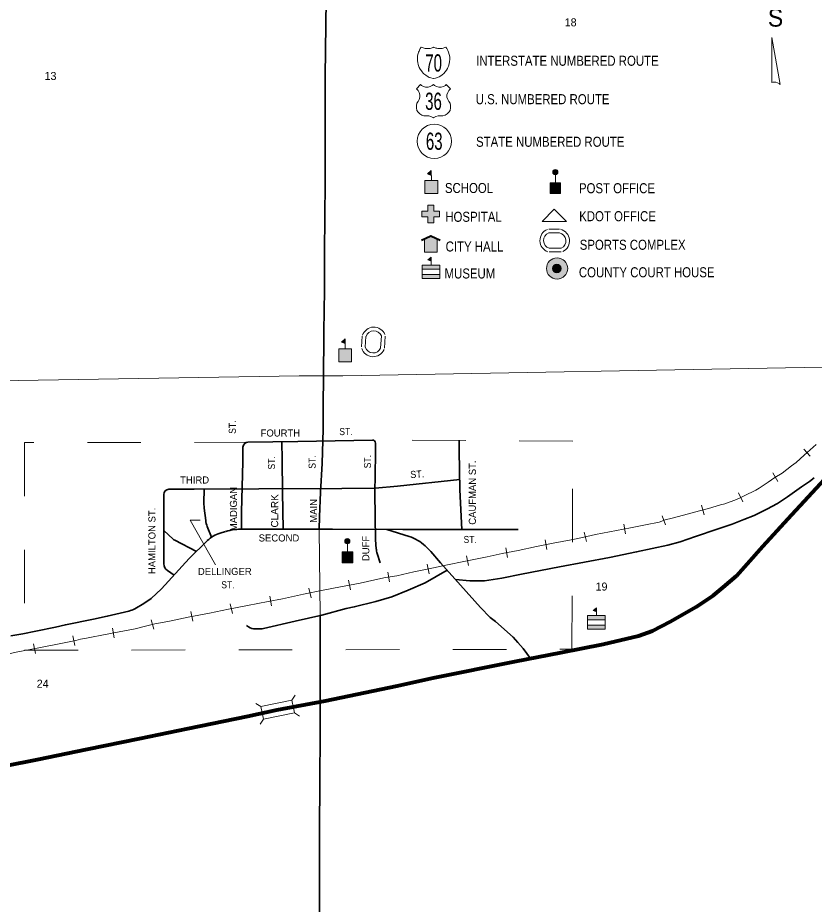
# Model space of a CAD drawing. Extents: x 224.35 to 228.28, y 44.38 to 48.31.
# Drawn here: x 225.765 to 227.253, y 45.777 to 47.433 of the extents above; entities that cross this region are included whole.
import ezdxf
from ezdxf.enums import TextEntityAlignment as Align

# ---------------------------------------------------------------- set-up
doc = ezdxf.new("R2010")
doc.units = 0
doc.header["$LTSCALE"] = 0.0076
doc.linetypes.add('LONG_DASHED', pattern=[7.5, 6, -1.5])
for name, color, linetype, lineweight in [('11', 7, 'Continuous', 80), ('14', 7, 'Continuous', 35), ('15', 7, 'Continuous', 13), ('17', 7, 'LONG_DASHED', 13), ('21', 7, 'Continuous', 13), ('31', 7, 'Continuous', 13), ('32', 7, 'Continuous', 35), ('35', 7, 'Continuous', 13), ('4', 7, 'LONG_DASHED', 13), ('49', 7, 'Continuous', 13), ('50', 7, 'Continuous', 13), ('51', 7, 'Continuous', 13)]:
    doc.layers.add(name, color=color, linetype=linetype, lineweight=lineweight)
doc.layers.add('45', color=7, linetype='Continuous')

msp = doc.modelspace()

# ---------------------------------------------------------------- hatches: boundary and pattern name
at = {"layer": '31'}
for points in [[(226.380711, 46.450378, 1), (226.380285, 46.460179, 1)], [(226.371023, 46.415152), (226.371023, 46.435417), (226.39053, 46.435417), (226.39053, 46.415152)]]:
    msp.add_hatch(color=256, dxfattribs=at).paths.add_polyline_path(points)
at = {"layer": '32'}
for points in [[(226.376326, 46.824432), (226.369318, 46.827273), (226.376326, 46.833333)], [(226.364394, 46.79053), (226.364394, 46.814583), (226.388447, 46.814583), (226.388447, 46.79053)]]:
    msp.add_hatch(color=256, dxfattribs=at).paths.add_polyline_path(points)
at = {"layer": '35'}
for points in [[(226.845644, 46.323295), (226.845644, 46.330871), (226.839773, 46.325758)], [(226.861932, 46.316288), (226.861932, 46.308712), (226.829167, 46.308712), (226.829167, 46.316288)], [(226.861932, 46.298485), (226.861932, 46.290909), (226.829167, 46.290909), (226.829167, 46.298485)]]:
    msp.add_hatch(color=256, dxfattribs=at).paths.add_polyline_path(points)
at = {"layer": '50'}
for points in [[(226.537311, 47.138636), (226.530303, 47.141477), (226.537311, 47.147538)], [(226.769251, 47.139836, 1), (226.768825, 47.149637, 1)], [(226.525379, 47.104735), (226.525379, 47.128788), (226.549432, 47.128788), (226.549432, 47.104735)], [(226.75947, 47.104735), (226.75947, 47.125), (226.778977, 47.125), (226.778977, 47.104735)], [(226.530871, 47.050189), (226.541856, 47.050189), (226.541856, 47.060985), (226.552652, 47.060985), (226.552652, 47.07197), (226.541856, 47.07197), (226.541856, 47.082955), (226.530871, 47.082955), (226.530871, 47.07197), (226.519886, 47.07197), (226.519886, 47.060985), (226.530871, 47.060985)], [(226.536742, 47.025379), (226.524432, 47.019886), (226.524432, 46.995076), (226.548485, 46.995076), (226.548485, 47.019886)], [(226.536932, 46.97822), (226.536932, 46.985795), (226.531061, 46.980682)], [(226.792164, 46.965344, 1), (226.752483, 46.964116, 1)], [(226.55322, 46.971212), (226.55322, 46.963636), (226.520455, 46.963636), (226.520455, 46.971212)], [(226.779674, 46.966476, 1), (226.764026, 46.962794, 1)], [(226.55322, 46.953409), (226.55322, 46.945833), (226.520455, 46.945833), (226.520455, 46.953409)]]:
    msp.add_hatch(color=256, dxfattribs=at).paths.add_polyline_path(points)

# ---------------------------------------------------------------- linework, layer by layer
at = {"layer": '11'}
msp.add_line((226.339394, 46.157197), (226.473485, 46.185227), dxfattribs=at)
for points in [[(227.107197, 46.390909), (227.127083, 46.412879), (227.156818, 46.446212), (227.20303, 46.49678), (227.279356, 46.578977), (227.368939, 46.675568), (227.484659, 46.797917), (227.618182, 46.942424), (227.730682, 47.066098)], [(226.924242, 46.278409), (226.950758, 46.287879), (226.98428, 46.305303), (227.031818, 46.332386), (227.063636, 46.354167), (227.082576, 46.369129), (227.107197, 46.390909)], [(226.692614, 46.230303), (226.779167, 46.247159), (226.858144, 46.262879), (226.924242, 46.278409)], [(226.473485, 46.185227), (226.541098, 46.2), (226.692614, 46.230303)], [(226.082576, 46.105114), (226.194697, 46.12822), (226.249053, 46.140341), (226.339394, 46.157197)], [(225.894508, 46.066856), (225.992235, 46.086553), (226.082576, 46.105114)], [(225.680871, 46.023674), (225.801136, 46.047538), (225.894508, 46.066856)]]:
    msp.add_lwpolyline(points, dxfattribs=at)
at = {"layer": '14'}
for p, q in [((226.333333, 46.600379), (226.335606, 46.664773)), ((226.288068, 46.641288), (226.194886, 46.640152)), ((226.258902, 46.607008), (226.258333, 46.640909)), ((226.288068, 46.641288), (226.427273, 46.644129)), ((226.433144, 46.617424), (226.433144, 46.638447)), ((226.589394, 46.625), (226.589394, 46.642803)), ((226.185038, 46.603598), (226.185606, 46.630871)), ((226.432008, 46.544886), (226.433144, 46.617424)), ((226.59072, 46.551326), (226.589394, 46.625)), ((226.182955, 46.510038), (226.185038, 46.603598)), ((226.259659, 46.547159), (226.258902, 46.607008)), ((226.330114, 46.547159), (226.333333, 46.600379)), ((226.474432, 46.558333), (226.590341, 46.570833)), ((226.094129, 46.552273), (226.04697, 46.552273)), ((226.215152, 46.553409), (226.094129, 46.552273)), ((226.59072, 46.551326), (226.594318, 46.476894)), ((226.0375, 46.50322), (226.0375, 46.542803)), ((226.259659, 46.547159), (226.260795, 46.477652)), ((226.432008, 46.544886), (226.433144, 46.458333)), ((226.0375, 46.50322), (226.037879, 46.412879)), ((226.113068, 46.516856), (226.115909, 46.494129)), ((226.182955, 46.510038), (226.182955, 46.47803)), ((226.037689, 46.475189), (226.054924, 46.45928)), ((226.118939, 46.482576), (226.126894, 46.462689)), ((226.142803, 46.470455), (226.15322, 46.473485)), ((226.185606, 46.47803), (226.248674, 46.477652)), ((226.248674, 46.477652), (226.35303, 46.477462)), ((226.35303, 46.477462), (226.48447, 46.477083)), ((226.496023, 46.464015), (226.454545, 46.477083)), ((226.48447, 46.477083), (226.601705, 46.476894)), ((226.601705, 46.476894), (226.699621, 46.476894)), ((226.058333, 46.457008), (226.098674, 46.436174)), ((226.085227, 46.422917), (226.118939, 46.45625)), ((226.433144, 46.458333), (226.434659, 46.44053)), ((226.085227, 46.422917), (226.033712, 46.366477)), ((226.436364, 46.432386), (226.441856, 46.414773)), ((226.554735, 46.414962), (226.629167, 46.331629)), ((226.044508, 46.400379), (226.056818, 46.391856)), ((225.983712, 46.329167), (226.000189, 46.338636)), ((226.282955, 46.305871), (226.223674, 46.292235)), ((226.329924, 46.266288), (226.329924, 46.316667)), ((226.192235, 46.297917), (226.195644, 46.295455)), ((226.20928, 46.291288), (226.215152, 46.291288))]:
    msp.add_line(p, q, dxfattribs=at)
for points in [[(226.337879, 47.006439), (226.338447, 47.049811), (226.339015, 47.136174), (226.339394, 47.234659), (226.339394, 47.323864), (226.34053, 47.419886), (226.341288, 47.513447), (226.341477, 47.60947), (226.343182, 47.696212), (226.343182, 47.784659)], [(226.335606, 46.664773), (226.335606, 46.717235), (226.335795, 46.753977), (226.336742, 46.84697), (226.337689, 46.924053), (226.337879, 47.006439)], [(227.099432, 46.487121), (227.120833, 46.496023), (227.140341, 46.503598), (227.164015, 46.515152), (227.183712, 46.525568), (227.202462, 46.537879), (227.228788, 46.556629), (227.24375, 46.567045), (227.252652, 46.573864)], [(226.113068, 46.516856), (226.112311, 46.526705), (226.112879, 46.552462)], [(226.474432, 46.558333), (226.432197, 46.554545), (226.370455, 46.553788), (226.215152, 46.553409)], [(226.330114, 46.547159), (226.328788, 46.500568), (226.32803, 46.477462)], [(226.978977, 46.447727), (227.001894, 46.453977), (227.031061, 46.464015), (227.071402, 46.47803), (227.099432, 46.487121)], [(226.525758, 46.446402), (226.536174, 46.436364), (226.554735, 46.414962)], [(226.870455, 46.425), (226.920644, 46.435417), (226.978977, 46.447727)], [(226.669318, 46.386174), (226.705871, 46.39375), (226.776894, 46.407576), (226.870455, 46.425)], [(226.494318, 46.363636), (226.525758, 46.377652), (226.567045, 46.401136)], [(226.582576, 46.383712), (226.60928, 46.381439), (226.636553, 46.381439), (226.669318, 46.386174)], [(226.000189, 46.338636), (226.013826, 46.348295), (226.033712, 46.366477)], [(226.494318, 46.363636), (226.463826, 46.351515), (226.433902, 46.342424), (226.393561, 46.332386), (226.378598, 46.329356)], [(225.906629, 46.30947), (225.932197, 46.315152), (225.972538, 46.324811)], [(226.378598, 46.329356), (226.333144, 46.317424), (226.282955, 46.305871)], [(226.629167, 46.331629), (226.647348, 46.312689), (226.657386, 46.305492), (226.690152, 46.275758)], [(225.752083, 46.278409), (225.774242, 46.282386), (225.798674, 46.287311), (225.835417, 46.294886), (225.853977, 46.299242), (225.906629, 46.30947)], [(226.690152, 46.275758), (226.699242, 46.266098), (226.708712, 46.254735), (226.722538, 46.236174)], [(226.329924, 46.266288), (226.329545, 46.166667), (226.329545, 46.105492), (226.329167, 45.998295), (226.328409, 45.922727)], [(226.328409, 45.922727), (226.328788, 45.86553), (226.328598, 45.814583)], [(226.328598, 45.814583), (226.328598, 45.724621), (226.329545, 45.6625), (226.328977, 45.562879), (226.328977, 45.473674)]]:
    msp.add_lwpolyline(points, dxfattribs=at)
for centre, radius, start, end in [((226.195074, 46.630695), 0.00947, 90.69167, 178.80651), ((226.427462, 46.638489), 0.005682, 0, 91.18526), ((226.04697, 46.542803), 0.00947, 90, 180), ((226.162924, 46.500103), 0.047349, 187.23692, 201.65599), ((226.158938, 46.415922), 0.056818, 106.4293, 134.69845), ((226.184968, 46.364367), 0.113636, 89.68169, 106.18921), ((226.065224, 46.470521), 0.015152, 227.52083, 242.66519), ((226.473276, 46.391751), 0.075758, 46.10881, 72.509), ((226.472428, 46.443816), 0.037879, 184.96974, 197.46393), ((226.053014, 46.412871), 0.015152, 180.22964, 235.45163), ((225.962594, 46.366261), 0.042614, 283.48306, 299.67308), ((226.209242, 46.314962), 0.023674, 235.09751, 270), ((226.215167, 46.329167), 0.037879, 270, 282.93546)]:
    msp.add_arc(centre, radius, start, end, dxfattribs=at)
at = {"layer": '15'}
for p, q in [((226.290341, 46.764015), (225.369886, 46.748674)), ((226.329924, 46.316667), (226.32803, 46.477462))]:
    msp.add_line(p, q, dxfattribs=at)
msp.add_lwpolyline([(226.290341, 46.764015), (226.372348, 46.764015), (227.267992, 46.780303)], dxfattribs=at)
at = {"layer": '17'}
for p, q in [((227.232955, 46.627462), (227.245265, 46.613826)), ((227.175379, 46.582955), (227.184659, 46.567045)), ((227.111364, 46.545455), (227.119508, 46.528977)), ((227.041856, 46.522538), (227.04678, 46.504735)), ((226.96875, 46.502841), (226.975, 46.485606)), ((226.89697, 46.487311), (226.900379, 46.469318)), ((226.823106, 46.472348), (226.827273, 46.454545)), ((226.75, 46.457765), (226.753409, 46.439773)), ((226.676326, 46.442803), (226.679924, 46.424811)), ((226.602841, 46.427652), (226.606629, 46.409659)), ((226.529545, 46.4125), (226.533144, 46.394508)), ((226.45625, 46.397727), (226.45928, 46.379545)), ((226.382576, 46.382386), (226.386174, 46.364394)), ((226.235606, 46.352652), (226.239015, 46.334659)), ((226.308902, 46.367803), (226.312689, 46.349811)), ((226.161932, 46.338258), (226.16572, 46.320265)), ((226.088447, 46.323674), (226.091856, 46.305682)), ((226.014394, 46.308712), (226.019129, 46.290909)), ((225.941667, 46.292803), (225.945265, 46.274811)), ((225.867992, 46.278409), (225.87178, 46.260417)), ((225.794508, 46.263636), (225.798106, 46.245644))]:
    msp.add_line(p, q, dxfattribs=at)
at = {"layer": '17', "linetype": 'Continuous'}
for points in [[(226.669508, 46.432008), (226.699432, 46.438068), (226.733902, 46.445265), (226.765152, 46.451326), (226.798674, 46.457765), (226.819697, 46.462121), (226.843939, 46.467614), (226.870455, 46.472917), (226.90947, 46.480303), (226.9375, 46.485606), (226.962879, 46.490909), (226.974432, 46.495076), (226.987311, 46.498485), (227.008712, 46.503788), (227.038447, 46.511932), (227.055114, 46.516477), (227.077652, 46.523106), (227.085606, 46.525379), (227.095644, 46.528598), (227.104545, 46.532197), (227.113068, 46.535985), (227.12197, 46.540341), (227.143371, 46.550758), (227.149811, 46.554545), (227.157386, 46.559091), (227.166667, 46.565341), (227.178977, 46.574242), (227.192992, 46.582386), (227.210038, 46.595833), (227.218939, 46.602462), (227.233712, 46.61572), (227.25625, 46.635985)], [(225.750568, 46.245644), (225.765341, 46.248864), (225.784848, 46.252273), (225.810606, 46.257386), (225.845455, 46.264205), (225.873674, 46.270076), (225.882008, 46.272159), (225.893561, 46.274432), (225.906061, 46.276705), (225.919129, 46.278977), (225.954167, 46.285795), (225.984091, 46.291667), (226.001326, 46.295644), (226.020644, 46.300758), (226.031629, 46.30303), (226.048106, 46.305871), (226.083144, 46.313258), (226.123295, 46.320644), (226.158523, 46.32803), (226.194129, 46.335417), (226.232386, 46.342614), (226.25947, 46.347727), (226.298485, 46.35625), (226.335227, 46.363636), (226.367803, 46.370076), (226.404545, 46.377083), (226.431629, 46.382955), (226.451705, 46.3875), (226.472727, 46.390909), (226.504545, 46.398106), (226.532576, 46.403598), (226.567803, 46.411174), (226.598106, 46.417235), (226.641477, 46.426326), (226.669508, 46.432008)]]:
    msp.add_lwpolyline(points, dxfattribs=at)
at = {"layer": '17'}
for points in [[(227.210038, 46.595833), (227.218939, 46.602462), (227.233712, 46.61572), (227.25625, 46.635985)], [(227.178977, 46.574242), (227.192992, 46.582386), (227.210038, 46.595833)], [(227.143371, 46.550758), (227.149811, 46.554545), (227.157386, 46.559091), (227.166667, 46.565341), (227.178977, 46.574242)], [(227.077652, 46.523106), (227.085606, 46.525379), (227.095644, 46.528598), (227.104545, 46.532197), (227.113068, 46.535985), (227.12197, 46.540341), (227.143371, 46.550758)], [(227.038447, 46.511932), (227.055114, 46.516477), (227.077652, 46.523106)], [(226.962879, 46.490909), (226.974432, 46.495076), (226.987311, 46.498485), (227.008712, 46.503788), (227.038447, 46.511932)], [(226.798674, 46.457765), (226.819697, 46.462121), (226.843939, 46.467614), (226.870455, 46.472917), (226.90947, 46.480303), (226.9375, 46.485606), (226.962879, 46.490909)], [(226.431629, 46.382955), (226.451705, 46.3875), (226.472727, 46.390909), (226.504545, 46.398106), (226.532576, 46.403598), (226.567803, 46.411174), (226.598106, 46.417235), (226.641477, 46.426326), (226.669508, 46.432008), (226.699432, 46.438068), (226.733902, 46.445265), (226.765152, 46.451326), (226.798674, 46.457765)], [(226.020644, 46.300758), (226.031629, 46.30303), (226.048106, 46.305871), (226.083144, 46.313258), (226.123295, 46.320644), (226.158523, 46.32803), (226.194129, 46.335417), (226.232386, 46.342614), (226.25947, 46.347727), (226.298485, 46.35625), (226.335227, 46.363636), (226.367803, 46.370076), (226.404545, 46.377083), (226.431629, 46.382955)], [(225.873674, 46.270076), (225.882008, 46.272159), (225.893561, 46.274432), (225.906061, 46.276705), (225.919129, 46.278977), (225.954167, 46.285795), (225.984091, 46.291667)], [(225.984091, 46.291667), (226.001326, 46.295644), (226.020644, 46.300758)], [(225.750568, 46.245644), (225.765341, 46.248864), (225.784848, 46.252273), (225.810606, 46.257386), (225.845455, 46.264205), (225.873674, 46.270076)]]:
    msp.add_lwpolyline(points, dxfattribs=at)
at = {"layer": '21'}
for p, q in [((226.282955, 46.167614), (226.276894, 46.158144)), ((226.219129, 46.146212), (226.20947, 46.152273)), ((226.223864, 46.122727), (226.217992, 46.113258)), ((226.291288, 46.128598), (226.281818, 46.13447))]:
    msp.add_line(p, q, dxfattribs=at)
msp.add_lwpolyline([(226.223864, 46.122727), (226.281818, 46.13447), (226.276894, 46.158144), (226.219129, 46.146212)], close=True, dxfattribs=at)
msp.add_lwpolyline([(226.223864, 46.122727), (226.281818, 46.13447), (226.276894, 46.158144), (226.219129, 46.146212)], close=True, dxfattribs=at)
at = {"layer": '31'}
msp.add_line((226.380871, 46.434848), (226.380871, 46.450568), dxfattribs=at)
msp.add_lwpolyline([(226.371023, 46.415152), (226.371023, 46.435417), (226.39053, 46.435417), (226.39053, 46.415152)], close=True, dxfattribs=at)
msp.add_circle((226.380498, 46.455279), 0.004905, dxfattribs=at)
at = {"layer": '32', "lineweight": 13}
msp.add_line((226.376515, 46.814583), (226.376515, 46.824432), dxfattribs=at)
for points in [[(226.376326, 46.824432), (226.369318, 46.827273), (226.376326, 46.833333)], [(226.364394, 46.79053), (226.364394, 46.814583), (226.388447, 46.814583), (226.388447, 46.79053)]]:
    msp.add_lwpolyline(points, close=True, dxfattribs=at)
at = {"layer": '35'}
for p, q in [((226.408333, 46.838258), (226.406818, 46.818182)), ((226.415341, 46.837879), (226.413826, 46.817614)), ((226.442614, 46.816098), (226.444318, 46.838636)), ((226.449621, 46.81572), (226.451326, 46.838068)), ((226.845644, 46.316477), (226.845644, 46.323295))]:
    msp.add_line(p, q, dxfattribs=at)
for points in [[(226.845644, 46.323295), (226.845644, 46.330871), (226.839773, 46.325758)], [(226.861932, 46.316288), (226.861932, 46.308712), (226.829167, 46.308712), (226.829167, 46.316288)], [(226.861932, 46.298485), (226.861932, 46.290909), (226.829167, 46.290909), (226.829167, 46.298485)]]:
    msp.add_lwpolyline(points, close=True, dxfattribs=at)
msp.add_lwpolyline([(226.861932, 46.306629), (226.861932, 46.308712), (226.829167, 46.308712), (226.829167, 46.298485), (226.861932, 46.298485), (226.861932, 46.307008)], dxfattribs=at)
for centre, radius, start, end in [((226.430039, 46.832905), 0.022283, 22.25496, 161.60644), ((226.430039, 46.832905), 0.015332, 22.25496, 161.60644), ((226.428605, 46.822186), 0.015332, 197.5433, 336.89478), ((226.428605, 46.822186), 0.022283, 197.5433, 336.89478)]:
    msp.add_arc(centre, radius, start, end, dxfattribs=at)
at = {"layer": '4'}
for points in [[(226.426326, 46.644318), (226.194886, 46.640152), (225.777652, 46.639394), (225.777652, 46.251515)], [(225.777652, 46.251515), (226.799811, 46.253409), (226.801705, 46.642235), (226.427273, 46.644129)]]:
    msp.add_lwpolyline(points, dxfattribs=at)
at = {"layer": '49'}
msp.add_lwpolyline([(226.105682, 46.494697), (226.087121, 46.494697), (226.13428, 46.411364)], dxfattribs=at)
at = {"layer": '50'}
for p, q in [((226.5375, 47.128788), (226.5375, 47.138636)), ((226.769318, 47.124432), (226.769318, 47.140152)), ((226.777083, 47.038447), (226.756818, 47.038447)), ((226.777083, 47.031439), (226.756818, 47.031439)), ((226.757576, 47.002652), (226.780114, 47.002652)), ((226.757576, 46.995644), (226.780114, 46.995644)), ((226.536932, 46.971402), (226.536932, 46.97822))]:
    msp.add_line(p, q, dxfattribs=at)
for points in [[(226.518561, 47.37822), (226.516477, 47.375379), (226.515152, 47.372538), (226.514583, 47.370455), (226.513447, 47.368939), (226.513068, 47.366477), (226.512311, 47.364583), (226.511742, 47.361553), (226.511364, 47.357955), (226.511553, 47.352652), (226.511932, 47.349242), (226.513068, 47.346023), (226.513447, 47.343939), (226.514962, 47.340341), (226.516288, 47.337311), (226.51875, 47.333712), (226.520265, 47.331818), (226.52197, 47.329735), (226.523485, 47.328598), (226.525, 47.327273), (226.526894, 47.325947), (226.528598, 47.324811), (226.530114, 47.323674), (226.531629, 47.322917), (226.533523, 47.32178), (226.536742, 47.320644), (226.54053, 47.319318), (226.541667, 47.319318), (226.545076, 47.320265), (226.548674, 47.321212), (226.551894, 47.322917), (226.554924, 47.324621), (226.557765, 47.326705), (226.560606, 47.329167), (226.563068, 47.332008), (226.56572, 47.335227), (226.567614, 47.338447), (226.568371, 47.339962), (226.569697, 47.342614), (226.570833, 47.34697), (226.571591, 47.351136), (226.57197, 47.355114), (226.57178, 47.35928), (226.571591, 47.362311), (226.571023, 47.364583), (226.569697, 47.368939), (226.568371, 47.372159), (226.566288, 47.375568), (226.564773, 47.37822), (226.562879, 47.377462), (226.559659, 47.376515), (226.557955, 47.375947), (226.556061, 47.375568), (226.55303, 47.375379), (226.549621, 47.375947), (226.547727, 47.376326), (226.545833, 47.376515), (226.544508, 47.377083), (226.542614, 47.377652), (226.541667, 47.37822), (226.54053, 47.377652), (226.539015, 47.377083), (226.537121, 47.376515), (226.535417, 47.375947), (226.531629, 47.375379), (226.52803, 47.375379), (226.525947, 47.375947), (226.524242, 47.376326), (226.522159, 47.376705), (226.520265, 47.377462)], [(226.517235, 47.308144), (226.509659, 47.300379), (226.512689, 47.29697), (226.514773, 47.293561), (226.516098, 47.289205), (226.516098, 47.284848), (226.514773, 47.280492), (226.512689, 47.276894), (226.510606, 47.273295), (226.50947, 47.268939), (226.50947, 47.264583), (226.510606, 47.260038), (226.512689, 47.256629), (226.515909, 47.253409), (226.519508, 47.251136), (226.523674, 47.25), (226.532576, 47.25), (226.536742, 47.248864), (226.540341, 47.24678), (226.541667, 47.246023), (226.542045, 47.24678), (226.546023, 47.248864), (226.550189, 47.25), (226.558712, 47.25), (226.563447, 47.251136), (226.567045, 47.253409), (226.570076, 47.256629), (226.572348, 47.260038), (226.573485, 47.264583), (226.573485, 47.268939), (226.572348, 47.273295), (226.570076, 47.276894), (226.567992, 47.280492), (226.566667, 47.284848), (226.566667, 47.289205), (226.567992, 47.293561), (226.570076, 47.29697), (226.573485, 47.300379), (226.565152, 47.308144), (226.563826, 47.306629), (226.560038, 47.304356), (226.555871, 47.30322), (226.551326, 47.30322), (226.547159, 47.304356), (226.543371, 47.306629), (226.541667, 47.308144), (226.539015, 47.306629), (226.535227, 47.304356), (226.53125, 47.30322), (226.526705, 47.30322), (226.522538, 47.304356), (226.518939, 47.306629)], [(226.537311, 47.138636), (226.530303, 47.141477), (226.537311, 47.147538)], [(226.525379, 47.104735), (226.525379, 47.128788), (226.549432, 47.128788), (226.549432, 47.104735)], [(226.75947, 47.104735), (226.75947, 47.125), (226.778977, 47.125), (226.778977, 47.104735)], [(226.530871, 47.050189), (226.541856, 47.050189), (226.541856, 47.060985), (226.552652, 47.060985), (226.552652, 47.07197), (226.541856, 47.07197), (226.541856, 47.082955), (226.530871, 47.082955), (226.530871, 47.07197), (226.519886, 47.07197), (226.519886, 47.060985), (226.530871, 47.060985)], [(226.744318, 47.052462), (226.767045, 47.075379), (226.789962, 47.052652)], [(226.536742, 47.025379), (226.524432, 47.019886), (226.524432, 46.995076), (226.548485, 46.995076), (226.548485, 47.019886)], [(226.536932, 46.97822), (226.536932, 46.985795), (226.531061, 46.980682)], [(226.55322, 46.971212), (226.55322, 46.963636), (226.520455, 46.963636), (226.520455, 46.971212)], [(226.55322, 46.953409), (226.55322, 46.945833), (226.520455, 46.945833), (226.520455, 46.953409)]]:
    msp.add_lwpolyline(points, close=True, dxfattribs=at)
at = {"layer": '50', "lineweight": 40}
msp.add_lwpolyline([(226.51875, 47.017614), (226.536742, 47.025568), (226.553788, 47.017614)], dxfattribs=at)
at = {"layer": '50'}
for points in [[(226.528409, 46.995265), (226.524432, 46.995265), (226.524432, 47.020076)], [(226.548485, 47.020076), (226.548485, 46.995265), (226.52822, 46.995265)], [(226.55322, 46.961553), (226.55322, 46.963636), (226.520455, 46.963636), (226.520455, 46.953409), (226.55322, 46.953409), (226.55322, 46.961932)]]:
    msp.add_lwpolyline(points, dxfattribs=at)
for centre, radius in [((226.542922, 47.202329), 0.031987), ((226.769038, 47.144737), 0.004905), ((226.772324, 46.96473), 0.01985), ((226.77185, 46.964635), 0.008037)]:
    msp.add_circle(centre, radius, dxfattribs=at)
for centre, radius, start, end in [((226.762501, 47.016962), 0.022283, 111.82978, 251.18127), ((226.773298, 47.016333), 0.022283, 296.54144, 75.89292), ((226.762501, 47.016962), 0.015332, 111.82978, 251.18127), ((226.773298, 47.016333), 0.015332, 296.54144, 75.89292)]:
    msp.add_arc(centre, radius, start, end, dxfattribs=at)
at = {"layer": '51'}
msp.add_lwpolyline([(227.173674, 47.312121), (227.173674, 47.396402), (227.189205, 47.308333), (227.187121, 47.310227), (227.18428, 47.311742), (227.181061, 47.3125), (227.178598, 47.312879), (227.175568, 47.3125)], close=True, dxfattribs=at)

# ---------------------------------------------------------------- texts
at = {"layer": '45'}
for s, p in [('18', (226.797633, 47.417045)), ('13', (225.826042, 47.316856)), ('19', (226.855303, 46.363068)), ('24', (225.811458, 46.181629))]:
    msp.add_text(s, height=0.01496, dxfattribs=at).set_placement(p, align=Align.CENTER)
at = {"layer": '49'}
for s, rotation, width, p in [('ST.', 90, 0.9, (226.172348, 46.668277)), ('ST.', 90, 0.9, (226.245455, 46.60161)), ('ST.', 90, 0.9, (226.321402, 46.603125)), ('ST.', 90, 0.9, (226.424811, 46.603883)), ('ST.', 3.752, 0.95, (226.511498, 46.573959)), ('CLARK', 90, 1.05, (226.251326, 46.511837))]:
    msp.add_text(s, height=0.01326, rotation=rotation, dxfattribs=dict(at, width=width)).set_placement(p, align=Align.CENTER)
for s, p in [('FOURTH', (226.255398, 46.650758)), ('THIRD', (226.095265, 46.563068)), ('SECOND', (226.252841, 46.454735)), ('DELLINGER', (226.15161, 46.392235))]:
    msp.add_text(s, height=0.01326, dxfattribs=at).set_placement(p, align=Align.CENTER)
at = {"layer": '49', "width": 0.9}
for p in [(226.377936, 46.653409), (226.609943, 46.451894), (226.157481, 46.367235)]:
    msp.add_text('ST.', height=0.01326, dxfattribs=at).set_placement(p, align=Align.CENTER)
at = {"layer": '49'}
for s, p in [('CAUFMAN ST.', (226.620644, 46.546117)), ('MADIGAN', (226.174432, 46.515341)), ('MAIN', (226.324053, 46.511932)), ('HAMILTON ST.', (226.022159, 46.455871)), ('DUFF', (226.421591, 46.441761))]:
    msp.add_text(s, height=0.01326, rotation=90, dxfattribs=at).set_placement(p, align=Align.CENTER)
at = {"layer": '50'}
for s, height, width, p in [('70', 0.0322, 0.65, (226.541667, 47.332576)), ('INTERSTATE NUMBERED ROUTE', 0.01875, 0.85, (226.791572, 47.343371)), ('36', 0.0322, 0.65, (226.541477, 47.260985)), ('U.S. NUMBERED ROUTE', 0.01875, 0.85, (226.745265, 47.271591)), ('63', 0.0322, 0.65, (226.542803, 47.186364)), ('STATE NUMBERED ROUTE', 0.01875, 0.85, (226.75947, 47.192045)), ('SCHOOL', 0.01875, 0.85, (226.607765, 47.105682)), ('POST OFFICE', 0.01875, 0.85, (226.884186, 47.105303)), ('HOSPITAL', 0.01875, 0.85, (226.616193, 47.051894)), ('KDOT OFFICE', 0.01875, 0.85, (226.885227, 47.05303)), ('CITY HALL', 0.01875, 0.85, (226.617992, 46.996402)), ('SPORTS COMPLEX', 0.01875, 0.85, (226.913447, 46.999621)), ('COUNTY COURT HOUSE', 0.01875, 0.85, (226.939678, 46.948295)), ('MUSEUM', 0.01875, 0.85, (226.60947, 46.946023))]:
    msp.add_text(s, height=height, dxfattribs=dict(at, width=width)).set_placement(p, align=Align.CENTER)
at = {"layer": '51', "width": 0.95}
msp.add_text('S', height=0.03375, dxfattribs=at).set_placement((227.180303, 47.416477), align=Align.CENTER)

doc.saveas('drawing.dxf')
